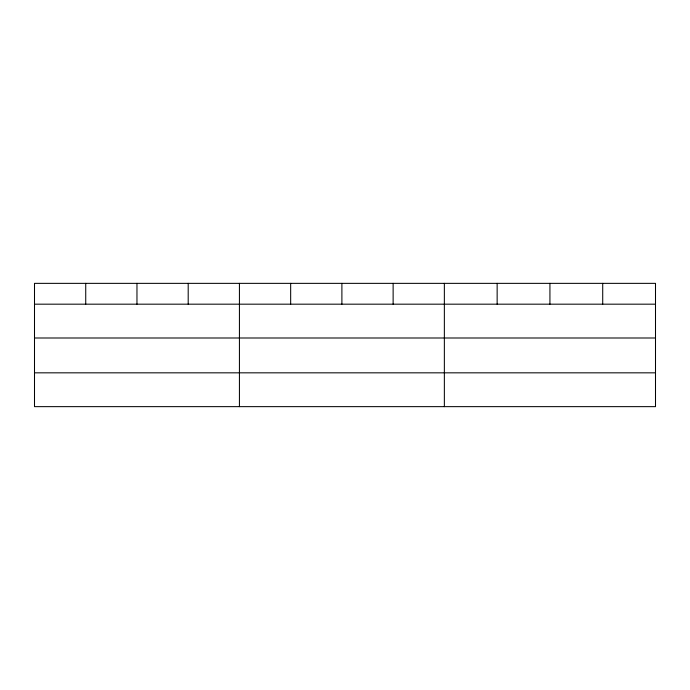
<?xml version="1.0" encoding="UTF-8"?>
<svg xmlns="http://www.w3.org/2000/svg" width="690" height="690" viewBox="0 0 690 690"><rect width="100%" height="100%" fill="white"/><g stroke="black" fill="none" stroke-linecap="round" stroke-linejoin="round"><path stroke-width="1.03" d="M655.5 337.997L655.5 283.357L34.5 283.357L34.5 406.643L655.5 406.643L655.5 337.997L34.5 337.997M34.5 304.178L655.5 304.178M34.5 372.833L655.5 372.833M602.715 283.357L602.715 304.178M549.93 283.357L549.93 304.178M497.145 283.357L497.145 304.178M444.36 283.357L444.36 406.643M393.128 283.357L393.128 304.178M341.895 283.357L341.895 304.178M290.663 283.357L290.663 304.178M239.43 283.357L239.43 406.643M188.197 283.357L188.197 304.178M136.965 283.357L136.965 304.178M85.733 283.357L85.733 304.178"/></g></svg>
